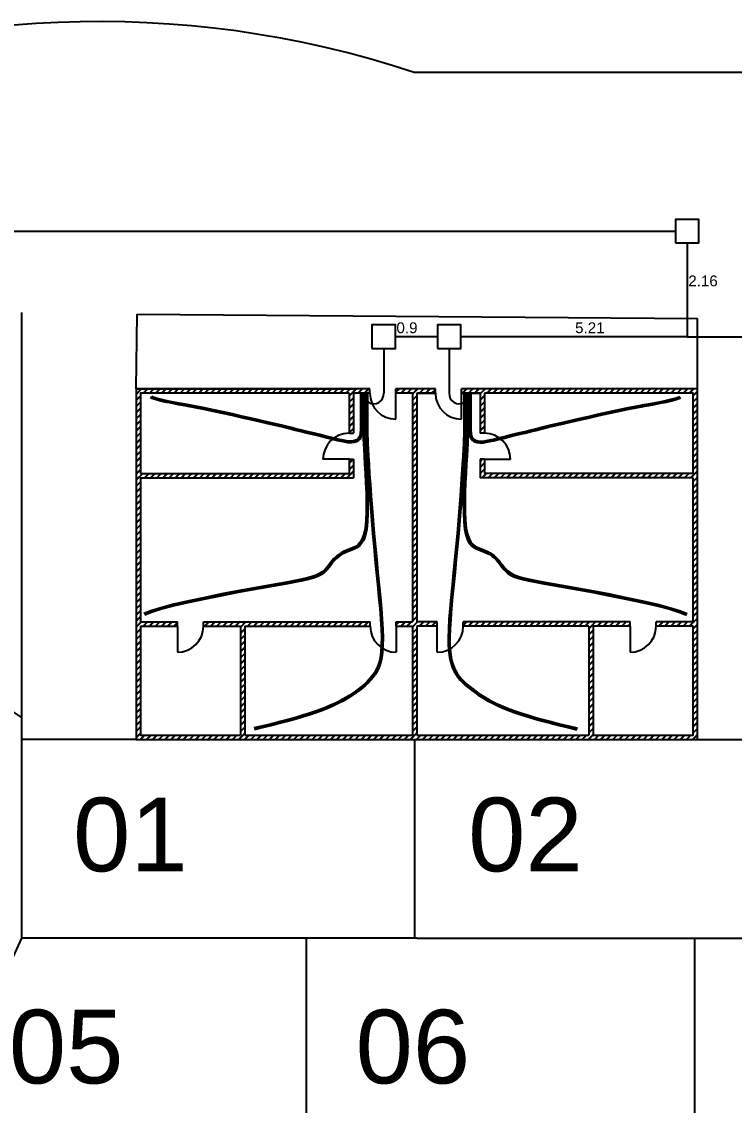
# Model space of a CAD drawing. Header units: millimetres. Extents: x 0 to 168904, y 0 to 40934.
# Drawn here: x 168824.47 to 168840.9, y 40908.76 to 40933.76 of the extents above; entities that cross this region are included whole.
import ezdxf

# ---------------------------------------------------------------- set-up
doc = ezdxf.new("R2010")
doc.units = ezdxf.units.MM
for name, color, linetype in [('C2', 170, 'Continuous'), ('canalizaciones', 90, 'Continuous'), ('Canalización principal', 10, 'Continuous')]:
    doc.layers.add(name, color=color, linetype=linetype)
doc.styles.get("Standard").update_dxf_attribs({"font": 'arial.ttf'})

msp = doc.modelspace()

# ---------------------------------------------------------------- hatches: boundary and pattern name
h = msp.add_hatch()
h.set_pattern_fill('JIS_LC_20A', color=256, scale=0.005)
h.set_pattern_definition([(45, (167362.44409, 40138.6183), (-0.070710678, 0.070710678), []), (45, (167362.44909, 40138.6183), (-0.070710678, 0.070710678), [])])
h.paths.add_polyline_path([(168827.211, 40923.242), (168832.119, 40923.242), (168832.119, 40923.667), (168832.019, 40923.667), (168832.019, 40923.342), (168827.211, 40923.342), (168827.211, 40925.193), (168832.019, 40925.193), (168832.019, 40924.267), (168832.119, 40924.267), (168832.119, 40925.193), (168832.499, 40925.193), (168832.499, 40925.293), (168827.111, 40925.293), (168827.111, 40917.206), (168840.048, 40917.206), (168840.048, 40925.293), (168834.61, 40925.293), (168834.61, 40925.193), (168835.04, 40925.193), (168835.04, 40924.267), (168835.14, 40924.267), (168835.14, 40925.193), (168839.948, 40925.193), (168839.948, 40923.342), (168835.14, 40923.342), (168835.14, 40923.667), (168835.04, 40923.667), (168835.04, 40923.242), (168839.948, 40923.242), (168839.948, 40919.916), (168839.096, 40919.916), (168839.096, 40919.816), (168839.948, 40919.816), (168839.948, 40917.306), (168837.644, 40917.306), (168837.644, 40919.816), (168838.496, 40919.816), (168838.496, 40919.916), (168837.544, 40919.916), (168834.652, 40919.916), (168834.652, 40919.816), (168837.544, 40919.816), (168837.544, 40917.306), (168833.579, 40917.306), (168833.579, 40919.816), (168834.052, 40919.816), (168834.052, 40919.916), (168833.579, 40919.916), (168833.579, 40925.193), (168834.01, 40925.193), (168834.01, 40925.293), (168833.099, 40925.293), (168833.099, 40925.193), (168833.479, 40925.193), (168833.479, 40919.916), (168833.107, 40919.916), (168833.107, 40919.816), (168833.479, 40919.816), (168833.479, 40917.306), (168829.615, 40917.306), (168829.615, 40919.816), (168832.507, 40919.816), (168832.507, 40919.916), (168829.615, 40919.916), (168828.663, 40919.916), (168828.663, 40919.816), (168829.515, 40919.816), (168829.515, 40917.306), (168827.211, 40917.306), (168827.211, 40919.816), (168828.063, 40919.816), (168828.063, 40919.916), (168827.211, 40919.916)])

# ---------------------------------------------------------------- linework, layer by layer
for p, q in [((168860.236, 40932.593), (168833.522, 40932.593)), ((168824.474, 40925.175), (168824.474, 40927.05)), ((168827.111, 40925.293), (168827.138, 40927.011)), ((168827.138, 40927.011), (168840.048, 40926.915)), ((168840.048, 40925.293), (168840.048, 40926.915)), ((168824.474, 40912.623), (168824.474, 40925.175)), ((168827.111, 40925.293), (168832.119, 40925.293)), ((168827.111, 40925.293), (168832.119, 40925.293)), ((168832.019, 40925.193), (168832.019, 40924.267)), ((168832.019, 40925.193), (168832.019, 40924.267)), ((168832.119, 40925.193), (168832.119, 40924.267)), ((168832.119, 40925.193), (168832.119, 40924.267)), ((168832.499, 40925.193), (168832.499, 40925.293)), ((168832.499, 40925.193), (168832.499, 40925.293)), ((168833.099, 40925.193), (168833.099, 40925.293)), ((168833.099, 40925.193), (168833.099, 40925.293)), ((168833.099, 40924.593), (168833.099, 40925.193)), ((168833.099, 40924.593), (168833.099, 40925.193)), ((168833.479, 40925.193), (168833.479, 40919.916)), ((168833.479, 40925.193), (168833.479, 40919.916)), ((168833.579, 40925.193), (168833.579, 40919.916)), ((168833.579, 40925.193), (168833.579, 40919.916)), ((168833.579, 40925.193), (168834.01, 40925.193)), ((168833.579, 40925.193), (168833.579, 40919.916)), ((168833.579, 40925.193), (168833.579, 40919.916)), ((168833.579, 40925.193), (168834.01, 40925.193)), ((168834.01, 40925.193), (168834.01, 40925.293)), ((168834.01, 40925.193), (168834.01, 40925.293)), ((168834.61, 40925.193), (168834.61, 40925.293)), ((168834.61, 40925.193), (168834.61, 40925.293)), ((168834.61, 40925.193), (168835.04, 40925.193)), ((168834.61, 40924.593), (168834.61, 40925.193)), ((168834.61, 40925.193), (168835.04, 40925.193)), ((168834.61, 40924.593), (168834.61, 40925.193)), ((168835.04, 40925.193), (168835.04, 40924.267)), ((168835.04, 40925.193), (168835.04, 40924.267)), ((168835.14, 40925.193), (168835.14, 40924.267)), ((168835.14, 40925.193), (168835.14, 40924.267)), ((168832.019, 40924.267), (168832.119, 40924.267)), ((168832.019, 40924.267), (168832.119, 40924.267)), ((168835.14, 40924.267), (168835.04, 40924.267)), ((168835.14, 40924.267), (168835.04, 40924.267)), ((168832.019, 40923.667), (168831.419, 40923.667)), ((168832.019, 40923.667), (168831.419, 40923.667)), ((168832.019, 40923.667), (168832.019, 40923.342)), ((168832.019, 40923.667), (168832.119, 40923.667)), ((168832.019, 40923.667), (168832.019, 40923.342)), ((168832.019, 40923.667), (168832.119, 40923.667)), ((168832.119, 40923.667), (168832.119, 40923.242)), ((168832.119, 40923.667), (168832.119, 40923.242)), ((168835.04, 40923.667), (168835.04, 40923.242)), ((168835.14, 40923.667), (168835.04, 40923.667)), ((168835.04, 40923.667), (168835.04, 40923.242)), ((168835.14, 40923.667), (168835.04, 40923.667)), ((168835.14, 40923.667), (168835.14, 40923.342)), ((168835.14, 40923.667), (168835.74, 40923.667)), ((168835.14, 40923.667), (168835.14, 40923.342)), ((168835.14, 40923.667), (168835.74, 40923.667)), ((168827.211, 40923.342), (168832.019, 40923.342)), ((168827.211, 40923.342), (168832.019, 40923.342)), ((168827.211, 40923.242), (168832.119, 40923.242)), ((168827.211, 40923.242), (168832.119, 40923.242)), ((168839.948, 40923.242), (168835.04, 40923.242)), ((168839.948, 40923.242), (168835.04, 40923.242)), ((168839.948, 40923.342), (168835.14, 40923.342)), ((168839.948, 40923.342), (168835.14, 40923.342)), ((168827.111, 40919.916), (168827.111, 40919.916)), ((168827.111, 40919.916), (168827.111, 40919.916)), ((168827.211, 40919.916), (168828.063, 40919.916)), ((168827.211, 40919.916), (168828.063, 40919.916)), ((168828.063, 40919.816), (168828.063, 40919.916)), ((168828.063, 40919.816), (168828.063, 40919.916)), ((168828.663, 40919.916), (168829.615, 40919.916)), ((168828.663, 40919.816), (168828.663, 40919.916)), ((168828.663, 40919.916), (168829.615, 40919.916)), ((168828.663, 40919.816), (168828.663, 40919.916)), ((168829.615, 40919.916), (168832.507, 40919.916)), ((168829.615, 40919.916), (168832.507, 40919.916)), ((168832.507, 40919.816), (168832.507, 40919.916)), ((168832.507, 40919.816), (168832.507, 40919.916)), ((168833.107, 40919.916), (168833.479, 40919.916)), ((168833.107, 40919.816), (168833.107, 40919.916)), ((168833.107, 40919.916), (168833.479, 40919.916)), ((168833.107, 40919.816), (168833.107, 40919.916)), ((168834.052, 40919.916), (168833.579, 40919.916)), ((168834.052, 40919.916), (168833.579, 40919.916)), ((168834.052, 40919.816), (168834.052, 40919.916)), ((168834.052, 40919.816), (168834.052, 40919.916)), ((168837.544, 40919.916), (168834.652, 40919.916)), ((168834.652, 40919.816), (168834.652, 40919.916)), ((168837.544, 40919.916), (168834.652, 40919.916)), ((168834.652, 40919.816), (168834.652, 40919.916)), ((168838.496, 40919.916), (168837.544, 40919.916)), ((168838.496, 40919.916), (168837.544, 40919.916)), ((168838.496, 40919.816), (168838.496, 40919.916)), ((168838.496, 40919.816), (168838.496, 40919.916)), ((168839.948, 40919.916), (168839.096, 40919.916)), ((168839.096, 40919.816), (168839.096, 40919.916)), ((168839.948, 40919.916), (168839.096, 40919.916)), ((168839.096, 40919.816), (168839.096, 40919.916)), ((168827.111, 40919.816), (168827.111, 40919.816)), ((168827.111, 40919.816), (168827.111, 40919.816)), ((168827.211, 40919.816), (168828.063, 40919.816)), ((168827.211, 40919.816), (168828.063, 40919.816)), ((168828.063, 40919.816), (168828.063, 40919.216)), ((168828.063, 40919.816), (168828.063, 40919.216)), ((168828.663, 40919.816), (168829.515, 40919.816)), ((168828.663, 40919.816), (168829.515, 40919.816)), ((168829.515, 40919.816), (168829.515, 40917.306)), ((168829.515, 40919.816), (168829.515, 40917.306)), ((168829.615, 40919.816), (168829.615, 40917.306)), ((168829.615, 40919.816), (168832.507, 40919.816)), ((168829.615, 40919.816), (168829.615, 40917.306)), ((168829.615, 40919.816), (168832.507, 40919.816)), ((168833.107, 40919.816), (168833.479, 40919.816)), ((168833.107, 40919.816), (168833.107, 40919.216)), ((168833.107, 40919.816), (168833.479, 40919.816)), ((168833.107, 40919.816), (168833.107, 40919.216)), ((168833.479, 40919.816), (168833.479, 40917.306)), ((168833.479, 40919.816), (168833.479, 40917.306)), ((168833.579, 40919.816), (168833.579, 40917.306)), ((168833.579, 40919.816), (168833.579, 40917.306)), ((168834.052, 40919.816), (168833.579, 40919.816)), ((168833.579, 40919.816), (168833.579, 40917.306)), ((168833.579, 40919.816), (168833.579, 40917.306)), ((168834.052, 40919.816), (168833.579, 40919.816)), ((168834.052, 40919.216), (168834.052, 40919.816)), ((168834.052, 40919.216), (168834.052, 40919.816)), ((168837.544, 40919.816), (168834.652, 40919.816)), ((168837.544, 40919.816), (168834.652, 40919.816)), ((168837.544, 40919.816), (168837.544, 40917.306)), ((168837.544, 40919.816), (168837.544, 40917.306)), ((168838.496, 40919.816), (168837.644, 40919.816)), ((168837.644, 40919.816), (168837.644, 40917.306)), ((168838.496, 40919.816), (168837.644, 40919.816)), ((168837.644, 40919.816), (168837.644, 40917.306)), ((168838.496, 40919.816), (168838.496, 40919.216)), ((168838.496, 40919.816), (168838.496, 40919.216)), ((168839.948, 40919.816), (168839.096, 40919.816)), ((168839.948, 40919.816), (168839.096, 40919.816)), ((168822.876, 40918.784), (168824.474, 40917.704)), ((168827.111, 40917.206), (168824.474, 40917.206)), ((168829.615, 40917.306), (168833.479, 40917.306)), ((168833.479, 40917.206), (168833.579, 40917.206)), ((168833.529, 40917.206), (168833.529, 40912.623)), ((168833.579, 40917.306), (168837.544, 40917.306)), ((168840.048, 40917.206), (168844.231, 40917.206)), ((168823.506, 40910.49), (168824.474, 40912.623)), ((168833.579, 40912.623), (168824.474, 40912.623)), ((168831.035, 40907.73), (168831.035, 40912.623)), ((168833.579, 40912.623), (168841.627, 40912.623)), ((168839.991, 40907.73), (168839.991, 40912.623))]:
    msp.add_line(p, q)
for points in [[(168832.499, 40925.293), (168827.111, 40925.293), (168827.111, 40917.206), (168840.048, 40917.206), (168840.048, 40925.293), (168834.61, 40925.293)], [(168832.499, 40925.293), (168827.111, 40925.293), (168827.111, 40917.206), (168840.048, 40917.206), (168840.048, 40925.293), (168834.61, 40925.293)], [(168832.499, 40925.293), (168827.111, 40925.293), (168827.111, 40917.206), (168840.048, 40917.206), (168840.048, 40925.293), (168834.61, 40925.293)], [(168832.499, 40925.293), (168827.111, 40925.293), (168827.111, 40917.206), (168840.048, 40917.206), (168840.048, 40925.293), (168834.61, 40925.293)], [(168832.019, 40925.193), (168827.211, 40925.193), (168827.211, 40923.342)], [(168832.019, 40925.193), (168827.211, 40925.193), (168827.211, 40923.342)], [(168832.499, 40925.293), (168828.001, 40925.293)], [(168832.499, 40925.293), (168828.001, 40925.293)], [(168832.499, 40925.193), (168832.119, 40925.193)], [(168832.499, 40925.193), (168832.119, 40925.193)], [(168834.01, 40925.293), (168833.099, 40925.293)], [(168834.01, 40925.293), (168833.099, 40925.293)], [(168834.01, 40925.293), (168833.099, 40925.293)], [(168834.01, 40925.293), (168833.099, 40925.293)], [(168834.01, 40925.293), (168833.099, 40925.293)], [(168834.01, 40925.293), (168833.099, 40925.293)], [(168833.479, 40925.193), (168833.099, 40925.193)], [(168833.479, 40925.193), (168833.099, 40925.193)], [(168834.01, 40925.193), (168833.579, 40925.193)], [(168834.01, 40925.193), (168833.579, 40925.193)], [(168840.048, 40925.293), (168834.61, 40925.293)], [(168840.048, 40925.293), (168834.61, 40925.293)], [(168835.04, 40925.193), (168834.61, 40925.193)], [(168835.04, 40925.193), (168834.61, 40925.193)], [(168839.948, 40923.342), (168839.948, 40925.193), (168835.14, 40925.193)], [(168839.948, 40923.342), (168839.948, 40925.193), (168835.14, 40925.193)], [(168827.211, 40923.242), (168827.211, 40919.916)], [(168827.211, 40923.242), (168827.211, 40919.916)], [(168839.948, 40919.916), (168839.948, 40923.242)], [(168839.948, 40919.916), (168839.948, 40923.242)], [(168827.211, 40919.816), (168827.211, 40917.306), (168829.515, 40917.306)], [(168827.211, 40919.816), (168827.211, 40917.306), (168829.515, 40917.306)], [(168837.644, 40917.306), (168839.948, 40917.306), (168839.948, 40919.816)], [(168837.644, 40917.306), (168839.948, 40917.306), (168839.948, 40919.816)], [(168829.615, 40917.306), (168833.479, 40917.306)], [(168833.579, 40917.306), (168837.544, 40917.306)]]:
    msp.add_lwpolyline(points)
for centre, radius, start, end in [((168826.253, 40910.582), 23.18, 71.7255, 152.913), ((168833.099, 40925.193), 0.6, 180, 270), ((168833.099, 40925.193), 0.6, 180, 270), ((168834.61, 40925.193), 0.6, 180, 270), ((168834.61, 40925.193), 0.6, 180, 270), ((168832.019, 40923.667), 0.6, 90, 180), ((168832.019, 40923.667), 0.6, 90, 180), ((168835.14, 40923.667), 0.6, 0, 90), ((168835.14, 40923.667), 0.6, 0, 90), ((168828.063, 40919.816), 0.6, 270, 0), ((168828.063, 40919.816), 0.6, 270, 0), ((168833.107, 40919.816), 0.6, 180, 270), ((168833.107, 40919.816), 0.6, 180, 270), ((168834.052, 40919.816), 0.6, 270, 0), ((168834.052, 40919.816), 0.6, 270, 0), ((168838.496, 40919.816), 0.6, 270, 0), ((168838.496, 40919.816), 0.6, 270, 0)]:
    msp.add_arc(centre, radius, start, end)
at = {"layer": 'C2'}
for p, q in [((168839.815, 40928.658), (168839.815, 40926.495)), ((168834.058, 40926.495), (168833.088, 40926.495)), ((168839.815, 40926.495), (168834.598, 40926.495)), ((168839.815, 40926.495), (168849.589, 40926.495)), ((168832.818, 40926.225), (168832.818, 40925.19)), ((168834.328, 40926.225), (168834.328, 40925.19))]:
    msp.add_line(p, q, dxfattribs=at)
for points in [[(168832.548, 40926.225), (168833.088, 40926.225), (168833.088, 40926.765), (168832.548, 40926.765)], [(168834.058, 40926.225), (168834.598, 40926.225), (168834.598, 40926.765), (168834.058, 40926.765)]]:
    msp.add_lwpolyline(points, close=True, dxfattribs=at)
for centre in [(168832.591, 40925.175), (168834.555, 40925.175)]:
    msp.add_arc(centre, 0.227, 175.3732, 3.8858, dxfattribs=at)
at = {"layer": 'canalizaciones'}
for points in [[(168832.344, 40925.193), (168832.344, 40925.086), (168832.344, 40924.983), (168832.344, 40924.885), (168832.344, 40924.793), (168832.344, 40924.706), (168832.344, 40924.624), (168832.344, 40924.549), (168832.343, 40924.48), (168832.343, 40924.416), (168832.343, 40924.354), (168832.344, 40924.288), (168832.346, 40924.215), (168832.348, 40924.128), (168832.353, 40924.024), (168832.359, 40923.897), (168832.368, 40923.743), (168832.379, 40923.558), (168832.391, 40923.35), (168832.402, 40923.127), (168832.411, 40922.897), (168832.416, 40922.669), (168832.414, 40922.451), (168832.406, 40922.253), (168832.388, 40922.081), (168832.36, 40921.944), (168832.323, 40921.838), (168832.278, 40921.758), (168832.228, 40921.7), (168832.173, 40921.658), (168832.115, 40921.629), (168832.057, 40921.606), (168831.999, 40921.585), (168831.943, 40921.562), (168831.89, 40921.537), (168831.839, 40921.509), (168831.791, 40921.478), (168831.746, 40921.445), (168831.704, 40921.409), (168831.664, 40921.371), (168831.628, 40921.33), (168831.595, 40921.288), (168831.563, 40921.244), (168831.53, 40921.199), (168831.493, 40921.154), (168831.45, 40921.11), (168831.399, 40921.068), (168831.338, 40921.029), (168831.263, 40920.993), (168831.173, 40920.96), (168831.064, 40920.93), (168830.933, 40920.9), (168830.774, 40920.869), (168830.585, 40920.835), (168830.362, 40920.796), (168830.101, 40920.75), (168829.799, 40920.696), (168829.454, 40920.632), (168829.082, 40920.56), (168828.7, 40920.482), (168828.328, 40920.402), (168827.983, 40920.322), (168827.683, 40920.244), (168827.447, 40920.171), (168827.293, 40920.106)], [(168832.364, 40925.193), (168832.364, 40925.086), (168832.364, 40924.983), (168832.364, 40924.885), (168832.364, 40924.793), (168832.364, 40924.706), (168832.364, 40924.624), (168832.364, 40924.549), (168832.363, 40924.48), (168832.363, 40924.416), (168832.363, 40924.354), (168832.364, 40924.288), (168832.366, 40924.215), (168832.369, 40924.128), (168832.373, 40924.023), (168832.38, 40923.896), (168832.388, 40923.74), (168832.399, 40923.555), (168832.411, 40923.345), (168832.423, 40923.12), (168832.431, 40922.889), (168832.436, 40922.659), (168832.434, 40922.44), (168832.425, 40922.24), (168832.407, 40922.067), (168832.378, 40921.929), (168832.34, 40921.822), (168832.294, 40921.741), (168832.242, 40921.682), (168832.186, 40921.641), (168832.128, 40921.611), (168832.069, 40921.588), (168832.01, 40921.567), (168831.955, 40921.545), (168831.901, 40921.52), (168831.851, 40921.492), (168831.803, 40921.462), (168831.759, 40921.429), (168831.717, 40921.393), (168831.678, 40921.356), (168831.643, 40921.315), (168831.61, 40921.273), (168831.578, 40921.228), (168831.545, 40921.183), (168831.508, 40921.138), (168831.465, 40921.094), (168831.413, 40921.051), (168831.351, 40921.011), (168831.276, 40920.975), (168831.185, 40920.942), (168831.075, 40920.911), (168830.942, 40920.882), (168830.783, 40920.85), (168830.593, 40920.816), (168830.369, 40920.777), (168830.108, 40920.731), (168829.805, 40920.676), (168829.46, 40920.612), (168829.088, 40920.54), (168828.707, 40920.463), (168828.335, 40920.383), (168827.99, 40920.303), (168827.691, 40920.226), (168827.456, 40920.153), (168827.303, 40920.089)], [(168832.384, 40925.193), (168832.384, 40925.086), (168832.384, 40924.983), (168832.384, 40924.885), (168832.384, 40924.793), (168832.384, 40924.706), (168832.384, 40924.624), (168832.384, 40924.549), (168832.383, 40924.48), (168832.383, 40924.416), (168832.383, 40924.354), (168832.384, 40924.288), (168832.386, 40924.215), (168832.389, 40924.127), (168832.393, 40924.022), (168832.4, 40923.894), (168832.409, 40923.738), (168832.42, 40923.551), (168832.432, 40923.34), (168832.443, 40923.114), (168832.452, 40922.881), (168832.456, 40922.649), (168832.454, 40922.428), (168832.445, 40922.227), (168832.426, 40922.053), (168832.396, 40921.913), (168832.357, 40921.805), (168832.31, 40921.724), (168832.257, 40921.665), (168832.2, 40921.623), (168832.14, 40921.593), (168832.08, 40921.57), (168832.022, 40921.549), (168831.966, 40921.527), (168831.913, 40921.503), (168831.862, 40921.475), (168831.815, 40921.445), (168831.771, 40921.413), (168831.73, 40921.378), (168831.692, 40921.34), (168831.657, 40921.3), (168831.625, 40921.258), (168831.593, 40921.213), (168831.56, 40921.168), (168831.523, 40921.122), (168831.479, 40921.077), (168831.427, 40921.034), (168831.364, 40920.994), (168831.288, 40920.957), (168831.197, 40920.924), (168831.086, 40920.893), (168830.952, 40920.863), (168830.792, 40920.831), (168830.601, 40920.797), (168830.376, 40920.758), (168830.114, 40920.712), (168829.811, 40920.657), (168829.465, 40920.593), (168829.093, 40920.521), (168828.713, 40920.444), (168828.341, 40920.364), (168827.997, 40920.284), (168827.699, 40920.207), (168827.465, 40920.136), (168827.313, 40920.071)], [(168832.324, 40925.193), (168832.324, 40925.086), (168832.324, 40924.983), (168832.324, 40924.886), (168832.324, 40924.793), (168832.324, 40924.706), (168832.324, 40924.626), (168832.324, 40924.551), (168832.324, 40924.482), (168832.323, 40924.42), (168832.322, 40924.365), (168832.32, 40924.315), (168832.317, 40924.271), (168832.312, 40924.232), (168832.304, 40924.197), (168832.294, 40924.167), (168832.28, 40924.142), (168832.262, 40924.12), (168832.241, 40924.101), (168832.218, 40924.085), (168832.192, 40924.073), (168832.165, 40924.063), (168832.136, 40924.056), (168832.107, 40924.051), (168832.078, 40924.048), (168832.049, 40924.047), (168832.019, 40924.047), (168831.989, 40924.049), (168831.958, 40924.053), (168831.924, 40924.059), (168831.887, 40924.066), (168831.847, 40924.074), (168831.803, 40924.084), (168831.754, 40924.096), (168831.7, 40924.108), (168831.64, 40924.123), (168831.574, 40924.139), (168831.502, 40924.157), (168831.423, 40924.176), (168831.337, 40924.198), (168831.243, 40924.221), (168831.142, 40924.246), (168831.032, 40924.273), (168830.912, 40924.303), (168830.783, 40924.335), (168830.642, 40924.369), (168830.49, 40924.405), (168830.325, 40924.444), (168830.146, 40924.486), (168829.955, 40924.531), (168829.752, 40924.578), (168829.541, 40924.625), (168829.325, 40924.674), (168829.106, 40924.721), (168828.889, 40924.768), (168828.675, 40924.812), (168828.469, 40924.854), (168828.272, 40924.892), (168828.088, 40924.927), (168827.921, 40924.959), (168827.773, 40924.988), (168827.648, 40925.016), (168827.548, 40925.043), (168827.478, 40925.069), (168827.44, 40925.094)], [(168832.304, 40925.193), (168832.304, 40925.086), (168832.304, 40924.983), (168832.304, 40924.886), (168832.304, 40924.794), (168832.304, 40924.707), (168832.304, 40924.627), (168832.304, 40924.552), (168832.304, 40924.485), (168832.303, 40924.424), (168832.302, 40924.37), (168832.301, 40924.321), (168832.298, 40924.278), (168832.293, 40924.241), (168832.286, 40924.208), (168832.276, 40924.18), (168832.263, 40924.155), (168832.247, 40924.134), (168832.228, 40924.117), (168832.206, 40924.102), (168832.182, 40924.09), (168832.156, 40924.081), (168832.129, 40924.075), (168832.102, 40924.07), (168832.074, 40924.067), (168832.047, 40924.066), (168832.019, 40924.067), (168831.99, 40924.069), (168831.959, 40924.073), (168831.926, 40924.079), (168831.89, 40924.085), (168831.85, 40924.094), (168831.806, 40924.104), (168831.758, 40924.115), (168831.704, 40924.128), (168831.644, 40924.142), (168831.578, 40924.159), (168831.506, 40924.176), (168831.427, 40924.196), (168831.341, 40924.217), (168831.248, 40924.24), (168831.146, 40924.266), (168831.036, 40924.293), (168830.917, 40924.322), (168830.787, 40924.354), (168830.647, 40924.388), (168830.494, 40924.425), (168830.329, 40924.464), (168830.151, 40924.506), (168829.959, 40924.55), (168829.756, 40924.597), (168829.545, 40924.645), (168829.329, 40924.693), (168829.111, 40924.741), (168828.894, 40924.787), (168828.68, 40924.832), (168828.474, 40924.873), (168828.278, 40924.911), (168828.095, 40924.946), (168827.929, 40924.977), (168827.782, 40925.007), (168827.658, 40925.034), (168827.561, 40925.059), (168827.492, 40925.083), (168827.456, 40925.107)], [(168832.284, 40925.193), (168832.284, 40925.086), (168832.284, 40924.983), (168832.284, 40924.886), (168832.284, 40924.794), (168832.284, 40924.708), (168832.284, 40924.628), (168832.284, 40924.554), (168832.284, 40924.487), (168832.283, 40924.428), (168832.283, 40924.374), (168832.281, 40924.327), (168832.278, 40924.286), (168832.274, 40924.25), (168832.267, 40924.219), (168832.258, 40924.192), (168832.246, 40924.168), (168832.231, 40924.149), (168832.214, 40924.132), (168832.194, 40924.119), (168832.171, 40924.108), (168832.148, 40924.099), (168832.123, 40924.093), (168832.097, 40924.089), (168832.071, 40924.087), (168832.045, 40924.086), (168832.018, 40924.087), (168831.99, 40924.089), (168831.96, 40924.093), (168831.928, 40924.098), (168831.892, 40924.105), (168831.853, 40924.114), (168831.81, 40924.124), (168831.761, 40924.135), (168831.708, 40924.148), (168831.648, 40924.162), (168831.583, 40924.178), (168831.511, 40924.196), (168831.432, 40924.215), (168831.346, 40924.237), (168831.252, 40924.26), (168831.151, 40924.285), (168831.041, 40924.312), (168830.922, 40924.342), (168830.792, 40924.373), (168830.651, 40924.408), (168830.499, 40924.444), (168830.334, 40924.483), (168830.155, 40924.525), (168829.963, 40924.57), (168829.76, 40924.617), (168829.549, 40924.664), (168829.333, 40924.713), (168829.115, 40924.76), (168828.898, 40924.807), (168828.686, 40924.851), (168828.48, 40924.892), (168828.285, 40924.93), (168828.103, 40924.965), (168827.937, 40924.996), (168827.792, 40925.025), (168827.669, 40925.051), (168827.573, 40925.075), (168827.506, 40925.098), (168827.471, 40925.119)], [(168832.404, 40925.193), (168832.404, 40925.086), (168832.404, 40924.983), (168832.404, 40924.885), (168832.404, 40924.793), (168832.404, 40924.706), (168832.404, 40924.624), (168832.404, 40924.549), (168832.403, 40924.48), (168832.403, 40924.416), (168832.403, 40924.354), (168832.404, 40924.288), (168832.406, 40924.214), (168832.409, 40924.127), (168832.413, 40924.021), (168832.42, 40923.893), (168832.429, 40923.735), (168832.44, 40923.547), (168832.454, 40923.329), (168832.471, 40923.087), (168832.49, 40922.824), (168832.511, 40922.546), (168832.534, 40922.255), (168832.56, 40921.957), (168832.587, 40921.655), (168832.617, 40921.355), (168832.646, 40921.058), (168832.675, 40920.769), (168832.702, 40920.491), (168832.726, 40920.227), (168832.745, 40919.98), (168832.759, 40919.755), (168832.765, 40919.553), (168832.763, 40919.378), (168832.752, 40919.227), (168832.735, 40919.098), (168832.71, 40918.987), (168832.678, 40918.891), (168832.64, 40918.807), (168832.597, 40918.733), (168832.548, 40918.665), (168832.494, 40918.6), (168832.436, 40918.539), (168832.374, 40918.48), (168832.308, 40918.424), (168832.239, 40918.369), (168832.168, 40918.317), (168832.095, 40918.267), (168832.02, 40918.219), (168831.943, 40918.172), (168831.864, 40918.126), (168831.781, 40918.081), (168831.692, 40918.036), (168831.595, 40917.992), (168831.49, 40917.947), (168831.375, 40917.902), (168831.247, 40917.856), (168831.107, 40917.81), (168830.955, 40917.762), (168830.791, 40917.714), (168830.616, 40917.665), (168830.432, 40917.616), (168830.239, 40917.567), (168830.037, 40917.518), (168829.828, 40917.469)], [(168832.424, 40925.193), (168832.424, 40925.086), (168832.424, 40924.983), (168832.424, 40924.885), (168832.424, 40924.793), (168832.424, 40924.706), (168832.424, 40924.624), (168832.424, 40924.549), (168832.423, 40924.48), (168832.423, 40924.416), (168832.423, 40924.354), (168832.424, 40924.289), (168832.426, 40924.215), (168832.429, 40924.127), (168832.433, 40924.022), (168832.44, 40923.893), (168832.449, 40923.736), (168832.46, 40923.548), (168832.474, 40923.33), (168832.491, 40923.088), (168832.51, 40922.826), (168832.531, 40922.547), (168832.554, 40922.256), (168832.58, 40921.958), (168832.607, 40921.656), (168832.637, 40921.355), (168832.666, 40921.058), (168832.695, 40920.769), (168832.723, 40920.49), (168832.746, 40920.226), (168832.765, 40919.978), (168832.779, 40919.752), (168832.784, 40919.549), (168832.782, 40919.373), (168832.771, 40919.222), (168832.753, 40919.091), (168832.728, 40918.979), (168832.696, 40918.882), (168832.657, 40918.798), (168832.613, 40918.722), (168832.564, 40918.653), (168832.509, 40918.588), (168832.451, 40918.526), (168832.388, 40918.466), (168832.322, 40918.409), (168832.252, 40918.354), (168832.181, 40918.302), (168832.107, 40918.251), (168832.031, 40918.202), (168831.954, 40918.155), (168831.874, 40918.108), (168831.79, 40918.063), (168831.701, 40918.018), (168831.604, 40917.974), (168831.498, 40917.929), (168831.382, 40917.884), (168831.255, 40917.838), (168831.114, 40917.791), (168830.961, 40917.743), (168830.797, 40917.695), (168830.622, 40917.646), (168830.437, 40917.597), (168830.243, 40917.548), (168830.042, 40917.499), (168829.833, 40917.45)], [(168832.444, 40925.193), (168832.444, 40925.086), (168832.444, 40924.983), (168832.444, 40924.885), (168832.444, 40924.793), (168832.444, 40924.706), (168832.444, 40924.624), (168832.444, 40924.549), (168832.443, 40924.48), (168832.443, 40924.416), (168832.443, 40924.354), (168832.444, 40924.289), (168832.446, 40924.215), (168832.449, 40924.128), (168832.453, 40924.022), (168832.46, 40923.894), (168832.469, 40923.737), (168832.48, 40923.548), (168832.494, 40923.331), (168832.511, 40923.089), (168832.53, 40922.827), (168832.551, 40922.548), (168832.574, 40922.257), (168832.6, 40921.959), (168832.627, 40921.657), (168832.657, 40921.356), (168832.686, 40921.059), (168832.716, 40920.769), (168832.743, 40920.49), (168832.766, 40920.224), (168832.785, 40919.976), (168832.798, 40919.749), (168832.804, 40919.546), (168832.801, 40919.369), (168832.791, 40919.216), (168832.772, 40919.085), (168832.746, 40918.971), (168832.714, 40918.873), (168832.675, 40918.788), (168832.63, 40918.712), (168832.58, 40918.642), (168832.525, 40918.575), (168832.466, 40918.512), (168832.402, 40918.452), (168832.335, 40918.394), (168832.265, 40918.339), (168832.193, 40918.286), (168832.118, 40918.235), (168832.042, 40918.186), (168831.965, 40918.138), (168831.884, 40918.091), (168831.8, 40918.046), (168831.71, 40918), (168831.612, 40917.956), (168831.506, 40917.911), (168831.39, 40917.865), (168831.262, 40917.819), (168831.121, 40917.772), (168830.968, 40917.724), (168830.803, 40917.676), (168830.628, 40917.627), (168830.442, 40917.578), (168830.248, 40917.529), (168830.046, 40917.479), (168829.837, 40917.43)], [(168834.665, 40925.193), (168834.665, 40925.086), (168834.665, 40924.983), (168834.665, 40924.885), (168834.665, 40924.793), (168834.665, 40924.706), (168834.665, 40924.624), (168834.665, 40924.549), (168834.665, 40924.48), (168834.666, 40924.416), (168834.665, 40924.354), (168834.665, 40924.289), (168834.663, 40924.215), (168834.66, 40924.128), (168834.656, 40924.022), (168834.649, 40923.894), (168834.64, 40923.737), (168834.629, 40923.548), (168834.615, 40923.331), (168834.598, 40923.089), (168834.579, 40922.827), (168834.558, 40922.548), (168834.534, 40922.257), (168834.509, 40921.959), (168834.481, 40921.657), (168834.452, 40921.356), (168834.422, 40921.059), (168834.393, 40920.769), (168834.366, 40920.49), (168834.342, 40920.224), (168834.323, 40919.976), (168834.31, 40919.749), (168834.305, 40919.546), (168834.307, 40919.369), (168834.318, 40919.216), (168834.337, 40919.085), (168834.363, 40918.971), (168834.395, 40918.873), (168834.434, 40918.788), (168834.479, 40918.712), (168834.529, 40918.642), (168834.584, 40918.575), (168834.643, 40918.512), (168834.707, 40918.452), (168834.774, 40918.394), (168834.843, 40918.339), (168834.916, 40918.286), (168834.99, 40918.235), (168835.067, 40918.186), (168835.144, 40918.138), (168835.225, 40918.091), (168835.309, 40918.046), (168835.399, 40918), (168835.496, 40917.956), (168835.603, 40917.911), (168835.719, 40917.865), (168835.847, 40917.819), (168835.988, 40917.772), (168836.141, 40917.724), (168836.306, 40917.676), (168836.481, 40917.627), (168836.666, 40917.578), (168836.86, 40917.529), (168837.062, 40917.479), (168837.272, 40917.43)], [(168834.685, 40925.193), (168834.685, 40925.086), (168834.685, 40924.983), (168834.685, 40924.885), (168834.685, 40924.793), (168834.685, 40924.706), (168834.685, 40924.624), (168834.685, 40924.549), (168834.685, 40924.48), (168834.686, 40924.416), (168834.685, 40924.354), (168834.685, 40924.289), (168834.683, 40924.215), (168834.68, 40924.127), (168834.676, 40924.022), (168834.669, 40923.893), (168834.66, 40923.736), (168834.649, 40923.548), (168834.635, 40923.33), (168834.618, 40923.088), (168834.599, 40922.826), (168834.578, 40922.547), (168834.554, 40922.256), (168834.529, 40921.958), (168834.501, 40921.656), (168834.472, 40921.355), (168834.442, 40921.058), (168834.413, 40920.769), (168834.386, 40920.49), (168834.363, 40920.226), (168834.343, 40919.978), (168834.33, 40919.752), (168834.324, 40919.549), (168834.327, 40919.373), (168834.337, 40919.222), (168834.356, 40919.091), (168834.381, 40918.979), (168834.413, 40918.882), (168834.451, 40918.798), (168834.496, 40918.722), (168834.545, 40918.653), (168834.599, 40918.588), (168834.658, 40918.526), (168834.721, 40918.466), (168834.787, 40918.409), (168834.856, 40918.354), (168834.928, 40918.302), (168835.002, 40918.251), (168835.078, 40918.202), (168835.155, 40918.155), (168835.235, 40918.108), (168835.319, 40918.063), (168835.408, 40918.018), (168835.505, 40917.974), (168835.611, 40917.929), (168835.727, 40917.884), (168835.854, 40917.838), (168835.995, 40917.791), (168836.147, 40917.743), (168836.312, 40917.695), (168836.487, 40917.646), (168836.672, 40917.597), (168836.865, 40917.548), (168837.067, 40917.499), (168837.276, 40917.45)], [(168834.705, 40925.193), (168834.705, 40925.086), (168834.705, 40924.983), (168834.705, 40924.885), (168834.705, 40924.793), (168834.705, 40924.706), (168834.705, 40924.624), (168834.705, 40924.549), (168834.705, 40924.48), (168834.706, 40924.416), (168834.705, 40924.354), (168834.705, 40924.288), (168834.703, 40924.214), (168834.7, 40924.127), (168834.696, 40924.021), (168834.689, 40923.893), (168834.68, 40923.735), (168834.669, 40923.547), (168834.655, 40923.329), (168834.638, 40923.087), (168834.619, 40922.824), (168834.598, 40922.546), (168834.574, 40922.255), (168834.549, 40921.957), (168834.522, 40921.655), (168834.492, 40921.355), (168834.463, 40921.058), (168834.433, 40920.769), (168834.406, 40920.491), (168834.383, 40920.227), (168834.363, 40919.98), (168834.35, 40919.755), (168834.344, 40919.553), (168834.346, 40919.378), (168834.356, 40919.227), (168834.374, 40919.098), (168834.399, 40918.987), (168834.431, 40918.891), (168834.469, 40918.807), (168834.512, 40918.733), (168834.561, 40918.665), (168834.615, 40918.6), (168834.673, 40918.539), (168834.735, 40918.48), (168834.801, 40918.424), (168834.869, 40918.369), (168834.941, 40918.317), (168835.014, 40918.267), (168835.089, 40918.219), (168835.165, 40918.172), (168835.245, 40918.126), (168835.328, 40918.081), (168835.417, 40918.036), (168835.514, 40917.992), (168835.619, 40917.947), (168835.734, 40917.902), (168835.861, 40917.856), (168836.001, 40917.81), (168836.154, 40917.762), (168836.318, 40917.714), (168836.492, 40917.665), (168836.677, 40917.616), (168836.87, 40917.567), (168837.072, 40917.518), (168837.281, 40917.469)], [(168834.725, 40925.193), (168834.725, 40925.086), (168834.725, 40924.983), (168834.725, 40924.885), (168834.725, 40924.793), (168834.725, 40924.706), (168834.725, 40924.624), (168834.725, 40924.549), (168834.725, 40924.48), (168834.726, 40924.416), (168834.725, 40924.354), (168834.725, 40924.288), (168834.723, 40924.215), (168834.72, 40924.127), (168834.716, 40924.022), (168834.709, 40923.894), (168834.7, 40923.738), (168834.689, 40923.551), (168834.677, 40923.34), (168834.666, 40923.114), (168834.657, 40922.881), (168834.653, 40922.649), (168834.655, 40922.428), (168834.664, 40922.227), (168834.683, 40922.053), (168834.713, 40921.913), (168834.752, 40921.805), (168834.799, 40921.724), (168834.852, 40921.665), (168834.909, 40921.623), (168834.968, 40921.593), (168835.028, 40921.57), (168835.087, 40921.549), (168835.143, 40921.527), (168835.196, 40921.503), (168835.246, 40921.475), (168835.293, 40921.445), (168835.337, 40921.413), (168835.379, 40921.378), (168835.417, 40921.34), (168835.452, 40921.3), (168835.484, 40921.258), (168835.516, 40921.213), (168835.549, 40921.168), (168835.586, 40921.122), (168835.63, 40921.077), (168835.682, 40921.034), (168835.744, 40920.994), (168835.82, 40920.957), (168835.912, 40920.924), (168836.023, 40920.893), (168836.157, 40920.863), (168836.317, 40920.831), (168836.508, 40920.797), (168836.732, 40920.758), (168836.995, 40920.712), (168837.298, 40920.657), (168837.643, 40920.593), (168838.015, 40920.521), (168838.396, 40920.444), (168838.768, 40920.364), (168839.111, 40920.284), (168839.41, 40920.207), (168839.644, 40920.136), (168839.796, 40920.071)], [(168834.745, 40925.193), (168834.745, 40925.086), (168834.745, 40924.983), (168834.745, 40924.885), (168834.745, 40924.793), (168834.745, 40924.706), (168834.745, 40924.624), (168834.745, 40924.549), (168834.745, 40924.48), (168834.746, 40924.416), (168834.745, 40924.354), (168834.745, 40924.288), (168834.743, 40924.215), (168834.74, 40924.128), (168834.736, 40924.023), (168834.729, 40923.896), (168834.721, 40923.74), (168834.709, 40923.555), (168834.697, 40923.345), (168834.686, 40923.12), (168834.678, 40922.889), (168834.673, 40922.659), (168834.675, 40922.44), (168834.684, 40922.24), (168834.702, 40922.067), (168834.731, 40921.929), (168834.769, 40921.822), (168834.815, 40921.741), (168834.867, 40921.682), (168834.922, 40921.641), (168834.981, 40921.611), (168835.04, 40921.588), (168835.098, 40921.567), (168835.154, 40921.545), (168835.207, 40921.52), (168835.258, 40921.492), (168835.306, 40921.462), (168835.35, 40921.429), (168835.392, 40921.393), (168835.431, 40921.356), (168835.466, 40921.315), (168835.499, 40921.273), (168835.531, 40921.228), (168835.564, 40921.183), (168835.601, 40921.138), (168835.644, 40921.094), (168835.695, 40921.051), (168835.758, 40921.011), (168835.833, 40920.975), (168835.924, 40920.942), (168836.034, 40920.911), (168836.166, 40920.882), (168836.326, 40920.85), (168836.516, 40920.816), (168836.739, 40920.777), (168837.001, 40920.731), (168837.304, 40920.676), (168837.649, 40920.612), (168838.021, 40920.54), (168838.402, 40920.463), (168838.774, 40920.383), (168839.119, 40920.303), (168839.417, 40920.226), (168839.653, 40920.153), (168839.806, 40920.089)], [(168834.765, 40925.193), (168834.765, 40925.086), (168834.765, 40924.983), (168834.765, 40924.885), (168834.765, 40924.793), (168834.765, 40924.706), (168834.765, 40924.624), (168834.765, 40924.549), (168834.765, 40924.48), (168834.766, 40924.416), (168834.765, 40924.354), (168834.765, 40924.288), (168834.763, 40924.215), (168834.76, 40924.128), (168834.756, 40924.024), (168834.749, 40923.897), (168834.741, 40923.743), (168834.73, 40923.558), (168834.718, 40923.35), (168834.707, 40923.127), (168834.698, 40922.897), (168834.693, 40922.669), (168834.694, 40922.451), (168834.703, 40922.253), (168834.721, 40922.081), (168834.749, 40921.944), (168834.786, 40921.838), (168834.83, 40921.758), (168834.881, 40921.7), (168834.936, 40921.658), (168834.993, 40921.629), (168835.052, 40921.606), (168835.11, 40921.585), (168835.165, 40921.562), (168835.219, 40921.537), (168835.27, 40921.509), (168835.318, 40921.478), (168835.363, 40921.445), (168835.405, 40921.409), (168835.444, 40921.371), (168835.48, 40921.33), (168835.513, 40921.288), (168835.545, 40921.244), (168835.579, 40921.199), (168835.616, 40921.154), (168835.658, 40921.11), (168835.709, 40921.068), (168835.771, 40921.029), (168835.846, 40920.993), (168835.936, 40920.96), (168836.044, 40920.93), (168836.176, 40920.9), (168836.335, 40920.869), (168836.523, 40920.835), (168836.746, 40920.796), (168837.007, 40920.75), (168837.31, 40920.696), (168837.655, 40920.632), (168838.027, 40920.56), (168838.408, 40920.482), (168838.781, 40920.402), (168839.126, 40920.322), (168839.425, 40920.244), (168839.661, 40920.171), (168839.816, 40920.106)], [(168834.785, 40925.193), (168834.785, 40925.086), (168834.785, 40924.983), (168834.785, 40924.886), (168834.785, 40924.793), (168834.785, 40924.706), (168834.785, 40924.626), (168834.785, 40924.551), (168834.785, 40924.482), (168834.786, 40924.42), (168834.787, 40924.365), (168834.788, 40924.315), (168834.792, 40924.271), (168834.797, 40924.232), (168834.805, 40924.197), (168834.815, 40924.167), (168834.829, 40924.142), (168834.847, 40924.12), (168834.867, 40924.101), (168834.891, 40924.085), (168834.917, 40924.073), (168834.944, 40924.063), (168834.973, 40924.056), (168835.002, 40924.051), (168835.031, 40924.048), (168835.06, 40924.047), (168835.089, 40924.047), (168835.119, 40924.049), (168835.151, 40924.053), (168835.185, 40924.059), (168835.221, 40924.066), (168835.262, 40924.074), (168835.306, 40924.084), (168835.355, 40924.096), (168835.409, 40924.108), (168835.469, 40924.123), (168835.535, 40924.139), (168835.607, 40924.157), (168835.686, 40924.176), (168835.772, 40924.198), (168835.866, 40924.221), (168835.967, 40924.246), (168836.077, 40924.273), (168836.197, 40924.303), (168836.326, 40924.335), (168836.467, 40924.369), (168836.619, 40924.405), (168836.784, 40924.444), (168836.962, 40924.486), (168837.154, 40924.531), (168837.357, 40924.578), (168837.568, 40924.625), (168837.784, 40924.674), (168838.003, 40924.721), (168838.22, 40924.768), (168838.433, 40924.812), (168838.64, 40924.854), (168838.837, 40924.892), (168839.02, 40924.927), (168839.188, 40924.959), (168839.336, 40924.988), (168839.461, 40925.016), (168839.56, 40925.043), (168839.631, 40925.069), (168839.668, 40925.094)], [(168834.805, 40925.193), (168834.805, 40925.086), (168834.805, 40924.983), (168834.805, 40924.886), (168834.805, 40924.794), (168834.805, 40924.707), (168834.805, 40924.627), (168834.805, 40924.552), (168834.805, 40924.485), (168834.806, 40924.424), (168834.806, 40924.37), (168834.808, 40924.321), (168834.811, 40924.278), (168834.816, 40924.241), (168834.823, 40924.208), (168834.833, 40924.18), (168834.846, 40924.155), (168834.862, 40924.134), (168834.881, 40924.117), (168834.903, 40924.102), (168834.927, 40924.09), (168834.953, 40924.081), (168834.979, 40924.075), (168835.007, 40924.07), (168835.035, 40924.067), (168835.062, 40924.066), (168835.09, 40924.067), (168835.119, 40924.069), (168835.15, 40924.073), (168835.183, 40924.079), (168835.219, 40924.085), (168835.259, 40924.094), (168835.302, 40924.104), (168835.351, 40924.115), (168835.405, 40924.128), (168835.465, 40924.142), (168835.531, 40924.159), (168835.603, 40924.176), (168835.682, 40924.196), (168835.768, 40924.217), (168835.861, 40924.24), (168835.962, 40924.266), (168836.072, 40924.293), (168836.192, 40924.322), (168836.322, 40924.354), (168836.462, 40924.388), (168836.615, 40924.425), (168836.78, 40924.464), (168836.958, 40924.506), (168837.15, 40924.55), (168837.353, 40924.597), (168837.564, 40924.645), (168837.78, 40924.693), (168837.998, 40924.741), (168838.215, 40924.787), (168838.428, 40924.832), (168838.635, 40924.873), (168838.831, 40924.911), (168839.013, 40924.946), (168839.18, 40924.977), (168839.327, 40925.007), (168839.45, 40925.034), (168839.548, 40925.059), (168839.617, 40925.083), (168839.653, 40925.107)], [(168834.825, 40925.193), (168834.825, 40925.086), (168834.825, 40924.983), (168834.825, 40924.886), (168834.825, 40924.794), (168834.825, 40924.708), (168834.825, 40924.628), (168834.825, 40924.554), (168834.825, 40924.487), (168834.826, 40924.428), (168834.826, 40924.374), (168834.828, 40924.327), (168834.831, 40924.286), (168834.835, 40924.25), (168834.842, 40924.219), (168834.851, 40924.192), (168834.863, 40924.168), (168834.877, 40924.149), (168834.895, 40924.132), (168834.915, 40924.119), (168834.937, 40924.108), (168834.961, 40924.099), (168834.986, 40924.093), (168835.012, 40924.089), (168835.038, 40924.087), (168835.064, 40924.086), (168835.091, 40924.087), (168835.119, 40924.089), (168835.149, 40924.093), (168835.181, 40924.098), (168835.216, 40924.105), (168835.256, 40924.114), (168835.299, 40924.124), (168835.347, 40924.135), (168835.401, 40924.148), (168835.461, 40924.162), (168835.526, 40924.178), (168835.598, 40924.196), (168835.677, 40924.215), (168835.763, 40924.237), (168835.856, 40924.26), (168835.958, 40924.285), (168836.068, 40924.312), (168836.187, 40924.342), (168836.317, 40924.373), (168836.458, 40924.408), (168836.61, 40924.444), (168836.775, 40924.483), (168836.953, 40924.525), (168837.145, 40924.57), (168837.348, 40924.617), (168837.559, 40924.664), (168837.775, 40924.713), (168837.994, 40924.76), (168838.21, 40924.807), (168838.423, 40924.851), (168838.629, 40924.892), (168838.824, 40924.93), (168839.006, 40924.965), (168839.172, 40924.996), (168839.317, 40925.025), (168839.44, 40925.051), (168839.536, 40925.075), (168839.603, 40925.098), (168839.638, 40925.119)]]:
    msp.add_lwpolyline(points, dxfattribs=at)
at = {"layer": 'Canalización principal'}
msp.add_lwpolyline([(168839.545, 40928.658), (168840.085, 40928.658), (168840.085, 40929.198), (168839.545, 40929.198)], close=True, dxfattribs=at)
msp.add_lwpolyline([(168806.742, 40916.609), (168811.241, 40923.182), (168813.682, 40925.403), (168815.919, 40927.08), (168819.061, 40928.197), (168822.332, 40928.928), (168839.545, 40928.928)], dxfattribs=at)

# ---------------------------------------------------------------- texts
at = {"char_height": 1.7, "attachment_point": 1}
for s, insert in [('01', (168825.658, 40915.862)), ('02', (168834.764, 40915.862)), ('05', (168824.178, 40910.969)), ('06', (168832.17, 40910.969))]:
    msp.add_mtext_dynamic_manual_height_columns(s, width=6.50532, gutter_width=12.5, heights=[0], dxfattribs=dict(at, insert=insert))
at = {"layer": 'C2', "char_height": 0.25, "attachment_point": 1}
for s, insert in [('2.16', (168839.839, 40927.907)), ('0.9', (168833.112, 40926.826)), ('5.21', (168837.23, 40926.826))]:
    msp.add_mtext_dynamic_manual_height_columns(s, width=1.01334, gutter_width=12.5, heights=[0], dxfattribs=dict(at, insert=insert))

doc.saveas('drawing.dxf')
